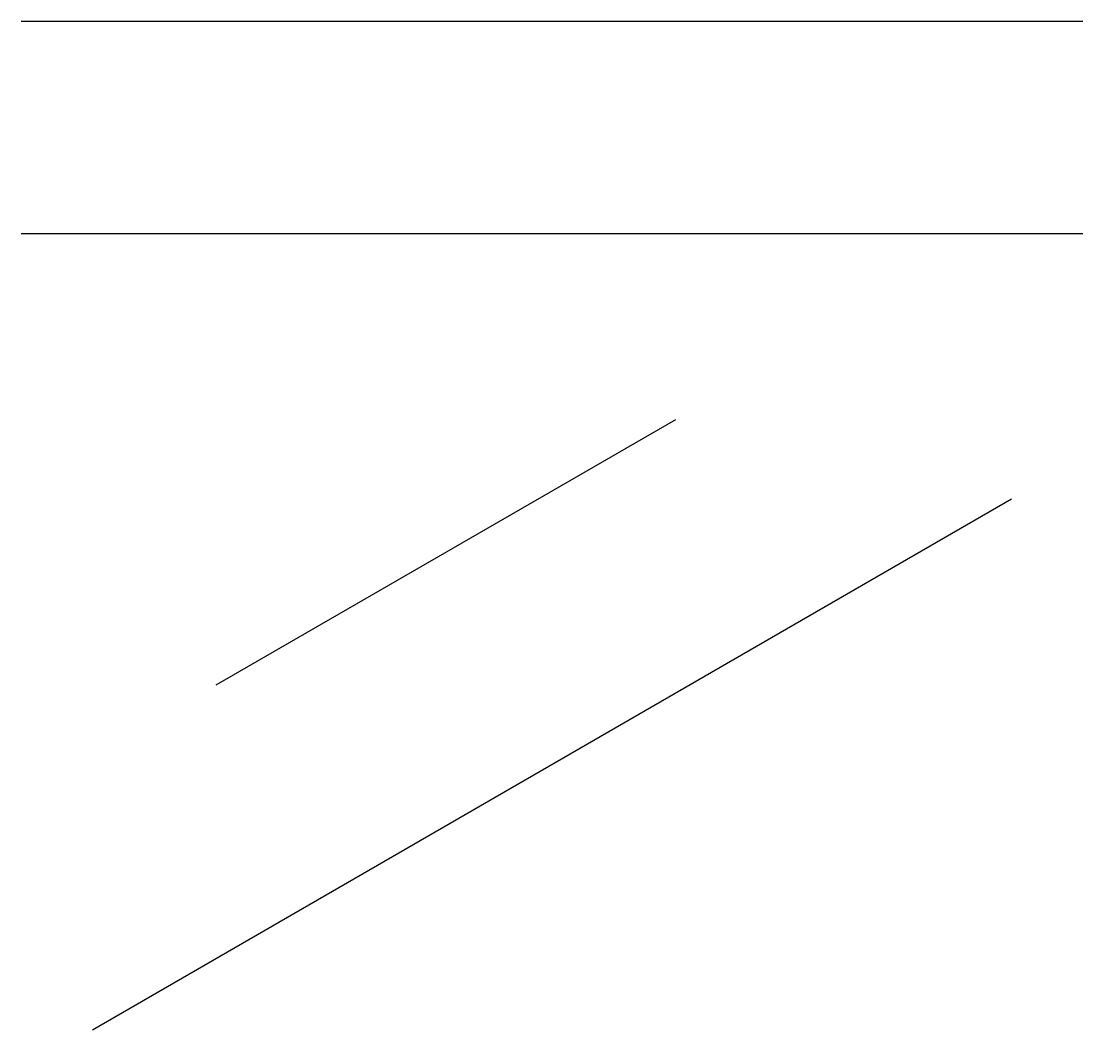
# Model space of a CAD drawing. Header units: millimetres. Extents: x 30 to 40, y 10.5 to 20.
import ezdxf

# ---------------------------------------------------------------- set-up
doc = ezdxf.new("R2010")
doc.units = ezdxf.units.MM
doc.layers.get('0').update_dxf_attribs({"lineweight": 25, "true_color": 0xffffff})

msp = doc.modelspace()

# ---------------------------------------------------------------- linework, layer by layer
for p, q in [((30, 20), (40, 20)), ((30, 18), (40, 18)), ((31.835, 13.75), (36.165, 16.25)), ((30.67, 10.5), (39.33, 15.5))]:
    msp.add_line(p, q)

doc.saveas('drawing.dxf')
